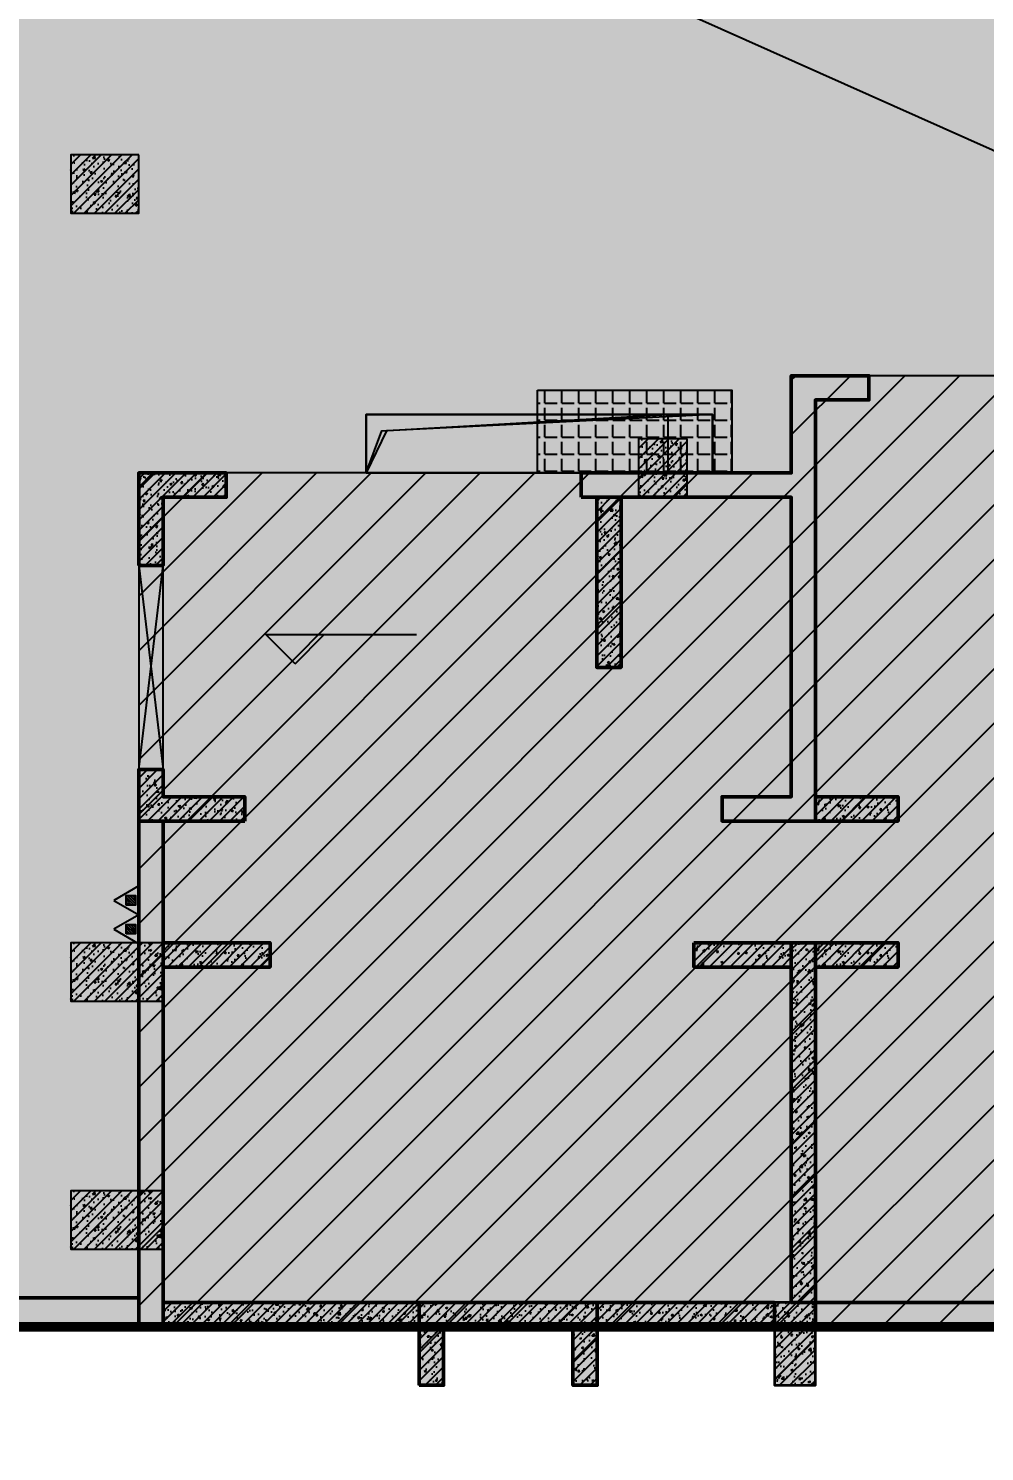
# Model space of a CAD drawing. Extents: x -1338203 to 1886333, y -530034 to 1031844.
# Drawn here: x 646681 to 656516, y 80364 to 94996 of the extents above; entities that cross this region are included whole.
import ezdxf
from ezdxf.enums import TextEntityAlignment as Align

# ---------------------------------------------------------------- set-up
doc = ezdxf.new("R2010")
doc.units = 0
doc.header["$LTSCALE"] = 1000
doc.header["$MEASUREMENT"] = 0
for name, color, linetype in [('A-001-平面参照B1$0$0G-NOTE', 4, 'Continuous'), ('A-001-车库楼板开洞B1$0$0A-O-HOLE', 52, 'Continuous'), ('A-14-平面B1$0$0A-A-SYMB-ELEV', 150, 'Continuous'), ('A-14-平面B1$0$0A-DETL-HATH', 8, 'Continuous'), ('A-14-平面B1$0$0A-O-HOLE', 52, 'Continuous'), ('S001地下一墙柱$0$S001地下一墙柱$0$0S-CC-LINE', 52, 'Continuous'), ('S001地下一墙柱$0$S001地下一墙柱$0$0S-CW-HATCH', 251, 'Continuous'), ('S001地下一墙柱$0$S001地下一墙柱$0$0S-CW-HATCH-UP', 251, 'Continuous'), ('S14柱墙B1_1$0$0S-CC-LINE', 52, 'Continuous'), ('S14柱墙B1_1$0$0S-CW-HATCH', 251, 'Continuous'), ('S14柱墙B1_1$0$0S-CW-HATCH-UP', 251, 'Continuous'), ('S14柱墙B1_1$0$0S-S-HOLE', 55, 'Continuous'), ('负一层消火栓$0$0P-EQUIP-FH', 7, 'Continuous')]:
    doc.layers.add(name, color=color, linetype=linetype)
doc.layers.add('A-14-平面B1$0$AAD-A-MODIFY_20230111', color=201, linetype='Continuous', plot=False)
doc.layers.add('p-h-walkable', color=7, linetype='Continuous', lineweight=70, true_color=0xf0f0f0)
doc.layers.add('S001地下一墙柱$0$S001地下一墙柱$0$0S-CW-LINE', color=7, linetype='Continuous', lineweight=50)
doc.layers.add('S14柱墙B1_1$0$0S-CW-LINE', color=7, linetype='Continuous', lineweight=50)
doc.styles.add('A-001-平面参照B1$0$AAD-HT', font='simhei.ttf', dxfattribs={"width": 0.6})
pattern_1 = [(45, (126415.59, -296186.8), (-53.033009, 53.033009), []), (50, (126415.59, -296186.8), (215.178055, -18.82564), [22.5, -247.5]), (355, (126415.59, -296186.8), (-41.6254, 225.65764), [18, -198]), (100.4514, (126433.52, -296188.37), (173.552815, 206.83186), [19.12206, -210.34263]), (46.1842, (126415.6, -296126.8), (320.17231, -49.6557), [33.75, -371.25]), (96.6356, (126442.27, -296130.94), (280.39881, 292.23536), [28.68309, -315.5139]), (351.1842, (126415.6, -296126.8), (280.39858, 292.23558), [27, -297]), (21, (126445.59, -296141.8), (179.072116, -120.785667), [22.5, -247.5]), (326, (126445.59, -296141.8), (72.9946, 217.54501), [18, -198]), (71.4514, (126460.51, -296151.87), (252.06679, 96.75915), [19.12206, -210.34263]), (37.5, (126415.59, -296186.8), (3.647957, 99.868156), [0, -195.6, 0, -201, 0, -198.75]), (7.5, (126415.59, -296186.8), (78.920861, 118.323514), [0, -114.6, 0, -191.1, 0, -75.75]), (327.5, (126348.69, -296186.8), (160.146731, -6.766462), [0, -75, 0, -234, 0, -310.5]), (317.5, (126318.69, -296186.8), (174.95585, 30.031495), [0, -97.5, 0, -155.4, 0, -220.5])]
pattern_2 = [(45, (-1692902.3, -184090.26), (-53.0330086, 53.0330086), []), (50, (-1692902.3, -184090.26), (215.178055, -18.82564), [22.5, -247.5]), (355, (-1692902.3, -184090.26), (-41.6254, 225.65764), [18, -198]), (100.4514, (-1692884.37, -184091.83), (173.552815, 206.831863), [19.122057, -210.342634]), (46.1842, (-1692902.3, -184030.26), (320.172315, -49.655704), [33.75, -371.25]), (96.6356, (-1692875.62, -184034.4), (280.39881, 292.23536), [28.683086, -315.5139]), (351.1842, (-1692902.3, -184030.26), (280.398584, 292.23558), [27, -297]), (21, (-1692872.3, -184045.26), (179.072116, -120.785667), [22.5, -247.5]), (326, (-1692872.3, -184045.26), (72.9946, 217.545014), [18, -198]), (71.4514, (-1692857.38, -184055.32), (252.066789, 96.759149), [19.122057, -210.342634]), (37.5, (-1692902.3, -184090.26), (3.6479566, 99.8681561), [0, -195.6, 0, -201, 0, -198.75]), (7.5, (-1692902.3, -184090.26), (78.920861, 118.3235136), [0, -114.6, 0, -191.1, 0, -75.75]), (327.5, (-1692969.2, -184090.26), (160.1467309, -6.7664615), [0, -75, 0, -234, 0, -310.5]), (317.5, (-1692999.2, -184090.26), (174.955851, 30.031495), [0, -97.5, 0, -155.4, 0, -220.5])]
pattern_3 = [(45, (664116.61, 86935.59), (-53.033, 53.033), []), (50, (664116.6, 86935.59), (215.178, -18.8256), [22.5, -247.5]), (355, (664116.6, 86935.59), (-41.6254, 225.6576), [18, -198]), (100.4514, (664134.54, 86934.02), (173.5528, 206.8319), [19.122, -210.3426]), (46.1842, (664116.6, 86995.59), (320.1723, -49.6557), [33.75, -371.25]), (96.6356, (664143.3, 86991.45), (280.399, 292.2354), [28.683, -315.514]), (351.1842, (664116.6, 86995.6), (280.3986, 292.2356), [27, -297]), (21, (664146.6, 86980.59), (179.0721, -120.7857), [22.5, -247.5]), (326, (664146.6, 86980.59), (72.9946, 217.545), [18, -198]), (71.4514, (664161.53, 86970.52), (252.0668, 96.7591), [19.122, -210.3426]), (37.5, (664116.61, 86935.59), (3.64796, 99.86816), [0, -195.6, 0, -201, 0, -198.75]), (7.5, (664116.61, 86935.59), (78.92086, 118.3235), [0, -114.6, 0, -191.1, 0, -75.75]), (327.5, (664049.71, 86935.59), (160.14673, -6.76646), [0, -75, 0, -234, 0, -310.5]), (317.5, (664019.7, 86935.59), (174.9559, 30.0315), [0, -97.5, 0, -155.4, 0, -220.5])]

# ---------------------------------------------------------------- blocks, each defined once
blk = doc.blocks.new('A-001-平面参照B1')
at = {"layer": 'A-001-平面参照B1$0$0G-NOTE', "style": 'A-001-平面参照B1$0$AAD-HT', "width": 0.8}
blk.add_text('14#', height=3000, rotation=0, dxfattribs=at).set_placement((-117034, -222851), align=Align.MIDDLE_LEFT)
blk = doc.blocks.new('负一层消火栓$0$$TwtSys$00000546')
h = blk.add_hatch()
h.set_pattern_fill('ANSI31', color=256, scale=200, style=0)
h.set_pattern_definition([(45, (-38543.802, -6670.83), (-17.67767, 17.67767), [])])
h.paths.add_polyline_path([(-65, 174), (65, 174), (65, 44), (-65, 44)])
for points in [[(0, 344), (-198, 0), (198, 0)], [(-65, 174), (65, 174), (65, 44), (-65, 44)]]:
    blk.add_lwpolyline(points, close=True)
blk = doc.blocks.new('负一层消火栓')
at = {"layer": '负一层消火栓$0$0P-EQUIP-FH', "xscale": 0.7500000000000011, "yscale": 0.7500000000000011, "zscale": 0.7500000000000011, "rotation": 90}
for p in [(-118549, -220858), (-118549, -221155)]:
    blk.add_blockref('负一层消火栓$0$$TwtSys$00000546', p, dxfattribs=at)
blk = doc.blocks.new('A-001-车库楼板开洞B1')
at = {"layer": 'A-001-车库楼板开洞B1$0$0A-O-HOLE'}
blk.add_lwpolyline([(-116209, -215863), (-113109, -215863), (-113109, -216463), (-116209, -216463)], close=True, dxfattribs=at)
blk.add_lwpolyline([(-116209, -216463), (-116050, -216032), (-113109, -215863)], dxfattribs=at)
blk = doc.blocks.new('A-14-平面B1')
at = {"layer": 'A-14-平面B1$0$0A-DETL-HATH'}
h = blk.add_hatch(dxfattribs=at)
h.set_pattern_fill('ANGLE', color=256, scale=50)
h.set_pattern_definition([(2e-15, (-696286.19, 613271.84), (0, 174.625), [127, -47.625]), (90, (-696286.19, 613271.84), (-174.625, 1e-14), [127, -47.625])])
h.paths.add_polyline_path([(-12200, 4340), (-10200, 4340), (-10200, 3490), (-12200, 3490)])
blk.add_lwpolyline([(-13960, 4090), (-10400, 4090), (-10400, 3490), (-13960, 3490)], close=True)
at = {"layer": 'A-14-平面B1$0$0A-A-SYMB-ELEV'}
for p, q in [((-14693, 1528), (-14993, 1828)), ((-14993, 1828), (-13444, 1828)), ((-14693, 1528), (-14393, 1828))]:
    blk.add_line(p, q, dxfattribs=at)
at = {"layer": 'A-14-平面B1$0$0A-DETL-HATH'}
blk.add_lwpolyline([(-12200, 4340), (-10200, 4340), (-10200, 3490), (-12200, 3490)], close=True, dxfattribs=at)
at = {"layer": 'A-14-平面B1$0$0A-O-HOLE'}
blk.add_lwpolyline([(-10400, 4090), (-13960, 4090), (-13960, 3490), (-10400, 3490)], close=True, dxfattribs=at)
at = {"layer": 'A-14-平面B1$0$0A-O-HOLE', "flags": 128}
blk.add_lwpolyline([(-10400, 4090), (-13752, 3924), (-13960, 3490)], dxfattribs=at)
at = {"layer": 'A-14-平面B1$0$AAD-A-MODIFY_20230111', "color": 4}
blk.add_line((-1884, 4294), (-20218, 12477), dxfattribs=at)

msp = doc.modelspace()

# ---------------------------------------------------------------- hatches: boundary and pattern name
at = {"ltscale": 0.002}
h = msp.add_hatch(dxfattribs=at)
h.set_pattern_fill('ANSI31', color=8, scale=250)
h.set_pattern_definition([(45, (321361.53, 273455.2), (-280.633, 280.633), [])])
h.paths.add_polyline_path([(712866.6, 90425.6), (710876.6, 90425.6), (710876.6, 91425.6), (706406.6, 91425.6), (706406.6, 91425.6), (698376.6, 91425.6), (698376.6, 94995.6), (695256.6, 94995.6), (695256.6, 91425.6), (687226.6, 91425.6), (687226.6, 90425.6), (684786.6, 90425.6), (684786.6, 91425.6), (682456.6, 91425.6), (682456.6, 90425.6), (678476.6, 90425.6), (678476.6, 91425.6), (676256.6, 91425.6), (676256.6, 90425.6), (673706.6, 90425.6), (673706.6, 91425.6), (665676.6, 91425.6), (665676.6, 94995.6), (662556.6, 94995.6), (662556.6, 91425.6), (654526.6, 91425.6), (654526.6, 90425.6), (653916.6, 90425.6), (649906.6, 90425.6), (647816.6, 90425.6), (647816.6, 81645.6), (650701.6, 81645.6), (650701.6, 81045.6), (650951.6, 81045.6), (650951.6, 81645.6), (652281.6, 81645.6), (652281.6, 81045.6), (652531.6, 81045.6), (652531.6, 81645.6), (654356.6, 81645.6), (654356.6, 81045.6), (654776.6, 81045.6), (654776.6, 81645.6), (673456.6, 81645.6), (673456.6, 81045.6), (673876.6, 81045.6), (673876.6, 81645.6), (675701.6, 81645.6), (675701.6, 81045.6), (675951.6, 81045.6), (675951.6, 81645.6), (677281.6, 81645.6), (677281.6, 81045.6), (677531.6, 81045.6), (677531.6, 81645.6), (683401.6, 81645.6), (683401.6, 81045.6), (683651.6, 81045.6), (683651.6, 81645.6), (684981.6, 81645.6), (684981.6, 81045.6), (685231.6, 81045.6), (685231.6, 81645.6), (687056.6, 81645.6), (687056.6, 81045.6), (687476.6, 81045.6), (687476.6, 81645.6), (706156.6, 81645.6), (706156.6, 81045.6), (706576.6, 81045.6), (706576.6, 81645.6), (708401.6, 81645.6), (708401.6, 81045.6), (708651.6, 81045.6), (708651.6, 81645.6), (709981.6, 81645.6), (709981.6, 81045.6), (710231.6, 81045.6), (710231.6, 81645.6), (717486.6, 81645.6), (717486.6, 83725.6), (717486.6, 85725.6), (717486.6, 92995.6), (712866.6, 92995.6)])
at = {"layer": 'p-h-walkable', "ltscale": 0.002}
h = msp.add_hatch(color=256, dxfattribs=at)
h.dxf.hatch_style = 1
h.paths.add_polyline_path([(633826.6, 244460.7), (640276.6, 244575.6), (640576.6, 234544.8), (645576.7, 234544.6), (645576.7, 209278.9), (732355.9, 209029), (732355.1, 235229.9), (738506.7, 235229.9), (738506.6, 268838.9), (732734.3, 268838.9), (732734.3, 272898.9), (711963.1, 272898.9), (711963.1, 278984.7), (717256.7, 278984.7), (717256.7, 284049), (733571.6, 284135.6), (733996.6, 290449.1), (739216.6, 290449.1), (739766.6, 284299.1), (754626.6, 284299.1), (755296.6, 290449.1), (760516.6, 290449.1), (760816.6, 283049.1), (760816.3, 275879.2), (775122.6, 275879.2), (776006.6, 274138.9), (776006.6, 259429.1), (778716.6, 259429.1), (778716.6, 238849.1), (783416.6, 238849.1), (783416.6, 237229.1), (782066.6, 237229.1), (782066.6, 234429.1), (779546.6, 234429.1), (779546.6, 237129.1), (773916.6, 237129.1), (773916.6, 243229.1), (764306.6, 243225.6), (764306.6, 236639.1), (760766.6, 236639.1), (760766.6, 234429.1), (758246.6, 234429.1), (758246.6, 238649.1), (762116.6, 238649.1), (762116.6, 243225.6), (748656.6, 243225.6), (748756.3, 207529.1), (800106.6, 207528.9), (800206.7, 201639.7), (812908.2, 202239.1), (812576.6, 180449.3), (744206, 180449.3), (744206, 173439), (728556.7, 173439), (728556.6, 122289.1), (746356.6, 122289.1), (750916.6, 132325.6), (842896.6, 132325.6), (843211.6, 121345.6), (839116.6, 121345.6), (839116.6, 93449.1), (864906.6, 93449.1), (864906.6, 79694), (875856.6, 74929.1), (875856.6, 65749.1), (834560.6, 65749.1), (839142.9, 28436.3), (869465.5, 32160.2), (871163.4, 18334), (873704.3, 18646.1), (877328.9, 5540.2), (761876.2, -8638.5), (761133.2, 2082.3), (764950.9, 5291.5), (763253.1, 19116.3), (799242.7, 23536.1), (793807.6, 65749.1), (750756.6, 65749.1), (751556.6, 81645.6), (636016.6, 81645.6), (636016.6, 96345.6), (629416.6, 96345.6), (629416.6, 118203.2), (622306.6, 118203.2), (622286.6, 139083.2), (644406.6, 137003.2), (644406.6, 129968.2), (656656.6, 129968.2), (656406.6, 138083.2), (712156.6, 138083.2), (711856.6, 184449.1), (581811.6, 184349.1), (581826.6, 197199.1), (585876.6, 197449.1), (585976.6, 209279), (629226.6, 209578.9), (628926.8, 236145.4), (633826.6, 236145.6)])
at = {"layer": 'S001地下一墙柱$0$S001地下一墙柱$0$0S-CW-HATCH', "ltscale": 0.002}
h = msp.add_hatch(color=256, dxfattribs=at)
h.dxf.hatch_style = 1
h.paths.add_polyline_path([(647816.6, 81645.6), (636016.6, 81645.6), (636016.6, 96345.6), (629416.6, 96345.6), (629416.6, 118203.2), (622306.6, 118203.2), (622306.6, 129303.2), (622606.6, 129303.2), (622606.6, 118503.2), (629716.6, 118503.2), (629716.6, 96645.6), (636316.6, 96645.6), (636316.6, 81945.6), (647816.6, 81945.6)])
at = {"layer": 'S001地下一墙柱$0$S001地下一墙柱$0$0S-CW-HATCH'}
h = msp.add_hatch(color=256, dxfattribs=at)
h.dxf.hatch_style = 1
h.paths.add_polyline_path([(647816.6, 93695.6), (647116.6, 93695.6), (647116.6, 93095.6), (647816.6, 93095.6)])
h = msp.add_hatch(color=256, dxfattribs=at)
h.dxf.hatch_style = 1
h.paths.add_polyline_path([(653456.6, 90775.6), (652956.6, 90775.6), (652956.6, 90175.6), (653456.6, 90175.6)])
h = msp.add_hatch(color=256, dxfattribs=at)
h.dxf.hatch_style = 1
h.paths.add_polyline_path([(648066.6, 85595.6), (647116.6, 85595.6), (647116.6, 84995.6), (648066.6, 84995.6)])
h = msp.add_hatch(color=256, dxfattribs=at)
h.dxf.hatch_style = 1
h.paths.add_polyline_path([(648066.6, 83045.6), (647116.6, 83045.6), (647116.6, 82445.6), (648066.6, 82445.6)])
at = {"layer": 'S001地下一墙柱$0$S001地下一墙柱$0$0S-CW-HATCH-UP', "ltscale": 0.002}
h = msp.add_hatch(dxfattribs=at)
h.set_pattern_fill('钢筋混凝土', color=256, scale=30)
h.set_pattern_definition([(45, (-8e-05, 0.0003), (-53.033009, 53.033009), []), (50, (-8e-05, 0.0003), (215.178055, -18.82564), [22.5, -247.5]), (355, (-8e-05, 0.0003), (-41.6254, 225.65764), [18, -198]), (100.4514, (17.93, -1.57), (173.552815, 206.83186), [19.12206, -210.34263]), (46.1842, (-8e-05, 60), (320.17231, -49.6557), [33.75, -371.25]), (96.6356, (26.68, 55.86), (280.39881, 292.23536), [28.68309, -315.5139]), (351.1842, (-8e-05, 60), (280.39858, 292.23558), [27, -297]), (21, (30, 45), (179.072116, -120.785667), [22.5, -247.5]), (326, (30, 45), (72.9946, 217.54501), [18, -198]), (71.4514, (44.92, 34.93), (252.06679, 96.75915), [19.12206, -210.34263]), (37.5, (-8e-05, 0.0003), (3.647957, 99.868156), [0, -195.6, 0, -201, 0, -198.75]), (7.5, (-8e-05, 0.0003), (78.920861, 118.323514), [0, -114.6, 0, -191.1, 0, -75.75]), (327.5, (-66.9, 0.0003), (160.146731, -6.766462), [0, -75, 0, -234, 0, -310.5]), (317.5, (-96.9, 0.0003), (174.95585, 30.031495), [0, -97.5, 0, -155.4, 0, -220.5])])
h.paths.add_polyline_path([(647816.6, 81645.6), (636016.6, 81645.6), (636016.6, 96345.6), (629416.6, 96345.6), (629416.6, 118203.2), (622306.6, 118203.2), (622306.6, 129303.2), (622606.6, 129303.2), (622606.6, 118503.2), (629716.6, 118503.2), (629716.6, 96645.6), (636316.6, 96645.6), (636316.6, 81945.6), (647816.6, 81945.6)])
at = {"layer": 'S001地下一墙柱$0$S001地下一墙柱$0$0S-CW-HATCH-UP'}
h = msp.add_hatch(dxfattribs=at)
h.set_pattern_fill('钢筋混凝土', color=256, scale=30)
h.set_pattern_definition([(45, (679927.33, 102647.31), (-53.03301, 53.03301), []), (50, (679927.33, 102647.31), (215.1781, -18.8256), [22.5, -247.5]), (355, (679927.33, 102647.31), (-41.6254, 225.6576), [18, -198]), (100.4514, (679945.26, 102645.74), (173.5528, 206.8319), [19.122, -210.3426]), (46.1842, (679927.33, 102707.3), (320.1723, -49.6557), [33.75, -371.25]), (96.6356, (679954, 102703.17), (280.3988, 292.2354), [28.683, -315.514]), (351.1842, (679927.33, 102707.3), (280.3986, 292.2356), [27, -297]), (21, (679957.33, 102692.31), (179.0721, -120.7857), [22.5, -247.5]), (326, (679957.33, 102692.31), (72.9946, 217.545), [18, -198]), (71.4514, (679972.26, 102682.25), (252.0668, 96.7591), [19.122, -210.3426]), (37.5, (679927.33, 102647.31), (3.64796, 99.86816), [0, -195.6, 0, -201, 0, -198.75]), (7.5, (679927.33, 102647.31), (78.92086, 118.3235), [0, -114.6, 0, -191.1, 0, -75.75]), (327.5, (679860.43, 102647.31), (160.14673, -6.76646), [0, -75, 0, -234, 0, -310.5]), (317.5, (679830.43, 102647.31), (174.95585, 30.0315), [0, -97.5, 0, -155.4, 0, -220.5])])
h.paths.add_polyline_path([(647816.6, 93695.6), (647116.6, 93695.6), (647116.6, 93095.6), (647816.6, 93095.6)])
h = msp.add_hatch(dxfattribs=at)
h.set_pattern_fill('钢筋混凝土', color=256, scale=30)
h.set_pattern_definition([(45, (685767.325, 99727.31), (-53.03301, 53.03301), []), (50, (685767.33, 99727.31), (215.1781, -18.8256), [22.5, -247.5]), (355, (685767.33, 99727.31), (-41.6254, 225.6576), [18, -198]), (100.4514, (685785.26, 99725.74), (173.5528, 206.8319), [19.122, -210.3426]), (46.1842, (685767.33, 99787.31), (320.1723, -49.6557), [33.75, -371.25]), (96.6356, (685794, 99783.18), (280.3988, 292.2354), [28.683, -315.514]), (351.1842, (685767.33, 99787.3), (280.3986, 292.2356), [27, -297]), (21, (685797.33, 99772.31), (179.0721, -120.7857), [22.5, -247.5]), (326, (685797.33, 99772.31), (72.9946, 217.545), [18, -198]), (71.4514, (685812.25, 99762.25), (252.0668, 96.7591), [19.122, -210.3426]), (37.5, (685767.325, 99727.31), (3.64796, 99.86816), [0, -195.6, 0, -201, 0, -198.75]), (7.5, (685767.33, 99727.31), (78.92086, 118.3235), [0, -114.6, 0, -191.1, 0, -75.75]), (327.5, (685700.425, 99727.31), (160.14673, -6.76646), [0, -75, 0, -234, 0, -310.5]), (317.5, (685670.43, 99727.31), (174.95585, 30.0315), [0, -97.5, 0, -155.4, 0, -220.5])])
h.paths.add_polyline_path([(653456.6, 90775.6), (652956.6, 90775.6), (652956.6, 90175.6), (653456.6, 90175.6)])
h = msp.add_hatch(dxfattribs=at)
h.set_pattern_fill('钢筋混凝土', color=256, scale=30)
h.set_pattern_definition([(45, (679927.33, 94547.31), (-53.03301, 53.03301), []), (50, (679927.33, 94547.31), (215.1781, -18.8256), [22.5, -247.5]), (355, (679927.33, 94547.31), (-41.6254, 225.6576), [18, -198]), (100.4514, (679945.26, 94545.74), (173.5528, 206.8319), [19.122, -210.3426]), (46.1842, (679927.33, 94607.3), (320.1723, -49.6557), [33.75, -371.25]), (96.6356, (679954, 94603.17), (280.3988, 292.2354), [28.683, -315.514]), (351.1842, (679927.33, 94607.3), (280.3986, 292.2356), [27, -297]), (21, (679957.33, 94592.31), (179.0721, -120.7857), [22.5, -247.5]), (326, (679957.33, 94592.31), (72.9946, 217.545), [18, -198]), (71.4514, (679972.26, 94582.25), (252.0668, 96.7591), [19.122, -210.3426]), (37.5, (679927.33, 94547.31), (3.64796, 99.86816), [0, -195.6, 0, -201, 0, -198.75]), (7.5, (679927.33, 94547.31), (78.92086, 118.3235), [0, -114.6, 0, -191.1, 0, -75.75]), (327.5, (679860.43, 94547.31), (160.14673, -6.76646), [0, -75, 0, -234, 0, -310.5]), (317.5, (679830.43, 94547.31), (174.95585, 30.0315), [0, -97.5, 0, -155.4, 0, -220.5])])
h.paths.add_polyline_path([(648066.6, 85595.6), (647116.6, 85595.6), (647116.6, 84995.6), (648066.6, 84995.6)])
h = msp.add_hatch(dxfattribs=at)
h.set_pattern_fill('钢筋混凝土', color=256, scale=30)
h.set_pattern_definition([(45, (679927.33, 91997.32), (-53.03301, 53.03301), []), (50, (679927.33, 91997.32), (215.1781, -18.8256), [22.5, -247.5]), (355, (679927.33, 91997.32), (-41.6254, 225.6576), [18, -198]), (100.4514, (679945.26, 91995.75), (173.5528, 206.8319), [19.122, -210.3426]), (46.1842, (679927.33, 92057.32), (320.1723, -49.6557), [33.75, -371.25]), (96.6356, (679954, 92053.18), (280.3988, 292.2354), [28.683, -315.514]), (351.1842, (679927.33, 92057.32), (280.3986, 292.2356), [27, -297]), (21, (679957.33, 92042.32), (179.0721, -120.7857), [22.5, -247.5]), (326, (679957.33, 92042.32), (72.9946, 217.545), [18, -198]), (71.4514, (679972.26, 92032.25), (252.0668, 96.7591), [19.122, -210.3426]), (37.5, (679927.33, 91997.32), (3.64796, 99.86816), [0, -195.6, 0, -201, 0, -198.75]), (7.5, (679927.33, 91997.32), (78.92086, 118.3235), [0, -114.6, 0, -191.1, 0, -75.75]), (327.5, (679860.43, 91997.32), (160.14673, -6.76646), [0, -75, 0, -234, 0, -310.5]), (317.5, (679830.43, 91997.32), (174.95585, 30.0315), [0, -97.5, 0, -155.4, 0, -220.5])])
h.paths.add_polyline_path([(648066.6, 83045.6), (647116.6, 83045.6), (647116.6, 82445.6), (648066.6, 82445.6)])
at = {"layer": 'S14柱墙B1_1$0$0S-CW-HATCH'}
h = msp.add_hatch(color=256, dxfattribs=at)
h.dxf.hatch_style = 1
h.paths.add_polyline_path([(652366.6, 90175.6), (654526.6, 90175.6), (654526.6, 87095.6), (653816.6, 87095.6), (653816.6, 86845.6), (654776.6, 86845.6), (654776.6, 90335.6), (654776.6, 91175.6), (655326.6, 91175.6), (655326.6, 91425.6), (654526.6, 91425.6), (654526.6, 90425.6), (652366.6, 90425.6)])
h = msp.add_hatch(color=256, dxfattribs=at)
h.dxf.hatch_style = 1
h.paths.add_polyline_path([(647816.6, 89475.6), (647816.6, 90425.6), (648716.6, 90425.6), (648716.6, 90175.6), (648066.6, 90175.6), (648066.6, 89475.6)])
h = msp.add_hatch(color=256, dxfattribs=at)
h.dxf.hatch_style = 1
h.paths.add_polyline_path([(652526.6, 90175.6), (652776.6, 90175.6), (652776.6, 88425.6), (652526.6, 88425.6)])
h = msp.add_hatch(color=256, dxfattribs=at)
h.dxf.hatch_style = 1
h.paths.add_polyline_path([(648906.6, 86845.6), (648906.6, 87095.6), (648066.6, 87095.6), (648066.6, 87375.6), (647816.6, 87375.6), (647816.6, 86845.6)])
h = msp.add_hatch(color=256, dxfattribs=at)
h.dxf.hatch_style = 1
h.paths.add_polyline_path([(654776.6, 87095.6), (655626.6, 87095.6), (655626.6, 86845.6), (654776.6, 86845.6)])
h = msp.add_hatch(color=256, dxfattribs=at)
h.dxf.hatch_style = 1
h.paths.add_polyline_path([(648066.6, 81645.6), (648066.6, 86845.6), (647816.6, 86845.6), (647816.6, 81645.6)])
h = msp.add_hatch(color=256, dxfattribs=at)
h.dxf.hatch_style = 1
h.paths.add_polyline_path([(648066.6, 85595.6), (649166.6, 85595.6), (649166.6, 85345.6), (648066.6, 85345.6)])
h = msp.add_hatch(color=256, dxfattribs=at)
h.dxf.hatch_style = 1
h.paths.add_polyline_path([(653526.6, 85595.6), (654526.6, 85595.6), (654526.6, 85345.6), (653526.6, 85345.6)])
h = msp.add_hatch(color=256, dxfattribs=at)
h.dxf.hatch_style = 1
h.paths.add_polyline_path([(654776.6, 81895.6), (654776.6, 85595.6), (654526.6, 85595.6), (654526.6, 81895.6)])
h = msp.add_hatch(color=256, dxfattribs=at)
h.dxf.hatch_style = 1
h.paths.add_polyline_path([(654776.6, 85595.6), (655626.6, 85595.6), (655626.6, 85345.6), (654776.6, 85345.6)])
h = msp.add_hatch(color=256, dxfattribs=at)
h.dxf.hatch_style = 1
h.paths.add_polyline_path([(650701.6, 81895.6), (648066.6, 81895.6), (648066.6, 81645.6), (650701.6, 81645.6)])
h = msp.add_hatch(color=256, dxfattribs=at)
h.dxf.hatch_style = 1
h.paths.add_polyline_path([(650701.6, 81045.6), (650951.6, 81045.6), (650951.6, 81645.6), (651616.6, 81645.6), (652281.6, 81645.6), (652281.6, 81045.6), (652531.6, 81045.6), (652531.6, 81895.6), (651616.6, 81895.6), (650701.6, 81895.6)])
h = msp.add_hatch(color=256, dxfattribs=at)
h.dxf.hatch_style = 1
h.paths.add_polyline_path([(652531.6, 81895.6), (654356.6, 81895.6), (654356.6, 81645.6), (652531.6, 81645.6)])
h = msp.add_hatch(color=256, dxfattribs=at)
h.dxf.hatch_style = 1
h.paths.add_polyline_path([(654776.6, 81895.6), (654356.6, 81895.6), (654356.6, 81045.6), (654776.6, 81045.6)])
h = msp.add_hatch(color=256, dxfattribs=at)
h.dxf.hatch_style = 1
h.paths.add_polyline_path([(654776.6, 81895.6), (660276.6, 81895.6), (660276.6, 81645.6), (654776.6, 81645.6)])
at = {"layer": 'S14柱墙B1_1$0$0S-CW-HATCH-UP'}
h = msp.add_hatch(dxfattribs=at)
h.set_pattern_fill('钢筋混凝土', color=256, scale=30)
h.set_pattern_definition([(45, (77281.45, -408586.135), (-53.0330086, 53.0330086), []), (50, (77281.45, -408586.13), (215.178055, -18.82564), [22.5, -247.5]), (355, (77281.45, -408586.13), (-41.6254, 225.65764), [18, -198]), (100.4514, (77299.38, -408587.7), (173.552815, 206.83186), [19.12206, -210.342634]), (46.1842, (77281.45, -408526.13), (320.17231, -49.6557), [33.75, -371.25]), (96.6356, (77308.13, -408530.27), (280.39881, 292.23536), [28.68309, -315.5139]), (351.1842, (77281.45, -408526.13), (280.39858, 292.23558), [27, -297]), (21, (77311.45, -408541.13), (179.072116, -120.785667), [22.5, -247.5]), (326, (77311.45, -408541.13), (72.9946, 217.545014), [18, -198]), (71.4514, (77326.37, -408551.2), (252.06679, 96.75915), [19.12206, -210.342634]), (37.5, (77281.45, -408586.135), (3.6479566, 99.868156), [0, -195.6, 0, -201, 0, -198.75]), (7.5, (77281.45, -408586.13), (78.920861, 118.323514), [0, -114.6, 0, -191.1, 0, -75.75]), (327.5, (77214.55, -408586.135), (160.146731, -6.7664615), [0, -75, 0, -234, 0, -310.5]), (317.5, (77184.55, -408586.13), (174.95585, 30.031495), [0, -97.5, 0, -155.4, 0, -220.5])])
h.paths.add_polyline_path([(652366.6, 90175.6), (654526.6, 90175.6), (654526.6, 87095.6), (653816.6, 87095.6), (653816.6, 86845.6), (654776.6, 86845.6), (654776.6, 90335.6), (654776.6, 91175.6), (655326.6, 91175.6), (655326.6, 91425.6), (654526.6, 91425.6), (654526.6, 90425.6), (652366.6, 90425.6)])
h = msp.add_hatch(dxfattribs=at)
h.set_pattern_fill('钢筋混凝土', color=256, scale=30)
h.set_pattern_definition(pattern_3)
h.paths.add_polyline_path([(647816.6, 89475.6), (647816.6, 90425.6), (648716.6, 90425.6), (648716.6, 90175.6), (648066.6, 90175.6), (648066.6, 89475.6)])
h = msp.add_hatch(dxfattribs=at)
h.set_pattern_fill('钢筋混凝土', color=256, scale=30)
h.set_pattern_definition([(45, (-1692742.3, -69328.24), (-53.0330086, 53.0330086), []), (50, (-1692742.3, -69328.24), (215.178055, -18.82564), [22.5, -247.5]), (355, (-1692742.3, -69328.24), (-41.6254, 225.65764), [18, -198]), (100.4514, (-1692724.37, -69329.8), (173.552815, 206.831863), [19.122057, -210.342634]), (46.1842, (-1692742.3, -69268.24), (320.172315, -49.655704), [33.75, -371.25]), (96.6356, (-1692715.62, -69272.38), (280.39881, 292.23536), [28.683086, -315.5139]), (351.1842, (-1692742.3, -69268.24), (280.398584, 292.23558), [27, -297]), (21, (-1692712.3, -69283.24), (179.072116, -120.785667), [22.5, -247.5]), (326, (-1692712.3, -69283.24), (72.9946, 217.545014), [18, -198]), (71.4514, (-1692697.38, -69293.3), (252.066789, 96.759149), [19.122057, -210.342634]), (37.5, (-1692742.3, -69328.24), (3.6479566, 99.8681561), [0, -195.6, 0, -201, 0, -198.75]), (7.5, (-1692742.3, -69328.24), (78.920861, 118.3235136), [0, -114.6, 0, -191.1, 0, -75.75]), (327.5, (-1692809.2, -69328.24), (160.1467309, -6.7664615), [0, -75, 0, -234, 0, -310.5]), (317.5, (-1692839.2, -69328.24), (174.955851, 30.031495), [0, -97.5, 0, -155.4, 0, -220.5])])
h.paths.add_polyline_path([(652526.6, 90175.6), (652776.6, 90175.6), (652776.6, 88425.6), (652526.6, 88425.6)])
h = msp.add_hatch(dxfattribs=at)
h.set_pattern_fill('钢筋混凝土', color=256, scale=30)
h.set_pattern_definition(pattern_3)
h.paths.add_polyline_path([(648906.6, 86845.6), (648906.6, 87095.6), (648066.6, 87095.6), (648066.6, 87375.6), (647816.6, 87375.6), (647816.6, 86845.6)])
h = msp.add_hatch(dxfattribs=at)
h.set_pattern_fill('钢筋混凝土', color=256, scale=30)
h.set_pattern_definition([(45, (-1690757.3, -178890.26), (-53.0330086, 53.0330086), []), (50, (-1690757.3, -178890.26), (215.178055, -18.82564), [22.5, -247.5]), (355, (-1690757.3, -178890.26), (-41.6254, 225.65764), [18, -198]), (100.4514, (-1690739.37, -178891.83), (173.552815, 206.831863), [19.122057, -210.342634]), (46.1842, (-1690757.3, -178830.26), (320.172315, -49.655704), [33.75, -371.25]), (96.6356, (-1690730.62, -178834.4), (280.39881, 292.23536), [28.683086, -315.5139]), (351.1842, (-1690757.3, -178830.26), (280.398584, 292.23558), [27, -297]), (21, (-1690727.3, -178845.26), (179.072116, -120.785667), [22.5, -247.5]), (326, (-1690727.3, -178845.26), (72.9946, 217.545014), [18, -198]), (71.4514, (-1690712.38, -178855.32), (252.066789, 96.759149), [19.122057, -210.342634]), (37.5, (-1690757.3, -178890.26), (3.6479566, 99.8681561), [0, -195.6, 0, -201, 0, -198.75]), (7.5, (-1690757.3, -178890.26), (78.920861, 118.3235136), [0, -114.6, 0, -191.1, 0, -75.75]), (327.5, (-1690824.2, -178890.26), (160.1467309, -6.7664615), [0, -75, 0, -234, 0, -310.5]), (317.5, (-1690854.2, -178890.26), (174.955851, 30.031495), [0, -97.5, 0, -155.4, 0, -220.5])])
h.paths.add_polyline_path([(654776.6, 87095.6), (655626.6, 87095.6), (655626.6, 86845.6), (654776.6, 86845.6)])
h = msp.add_hatch(dxfattribs=at)
h.set_pattern_fill('钢筋混凝土', color=256, scale=30)
h.set_pattern_definition(pattern_1)
h.paths.add_polyline_path([(648066.6, 81645.6), (648066.6, 86845.6), (647816.6, 86845.6), (647816.6, 81645.6)])
h = msp.add_hatch(dxfattribs=at)
h.set_pattern_fill('钢筋混凝土', color=256, scale=30)
h.set_pattern_definition([(45, (-1697367.3, -180390.26), (-53.0330086, 53.0330086), []), (50, (-1697367.3, -180390.26), (215.178055, -18.82564), [22.5, -247.5]), (355, (-1697367.3, -180390.26), (-41.6254, 225.65764), [18, -198]), (100.4514, (-1697349.37, -180391.83), (173.552815, 206.831863), [19.122057, -210.342634]), (46.1842, (-1697367.3, -180330.26), (320.172315, -49.655704), [33.75, -371.25]), (96.6356, (-1697340.62, -180334.4), (280.39881, 292.23536), [28.683086, -315.5139]), (351.1842, (-1697367.3, -180330.26), (280.398584, 292.23558), [27, -297]), (21, (-1697337.3, -180345.26), (179.072116, -120.785667), [22.5, -247.5]), (326, (-1697337.3, -180345.26), (72.9946, 217.545014), [18, -198]), (71.4514, (-1697322.38, -180355.32), (252.066789, 96.759149), [19.122057, -210.342634]), (37.5, (-1697367.3, -180390.26), (3.6479566, 99.8681561), [0, -195.6, 0, -201, 0, -198.75]), (7.5, (-1697367.3, -180390.26), (78.920861, 118.3235136), [0, -114.6, 0, -191.1, 0, -75.75]), (327.5, (-1697434.2, -180390.26), (160.1467309, -6.7664615), [0, -75, 0, -234, 0, -310.5]), (317.5, (-1697464.2, -180390.26), (174.955851, 30.031495), [0, -97.5, 0, -155.4, 0, -220.5])])
h.paths.add_polyline_path([(648066.6, 85595.6), (649166.6, 85595.6), (649166.6, 85345.6), (648066.6, 85345.6)])
h = msp.add_hatch(dxfattribs=at)
h.set_pattern_fill('钢筋混凝土', color=256, scale=30)
h.set_pattern_definition([(45, (-1692007.3, -180390.26), (-53.0330086, 53.0330086), []), (50, (-1692007.3, -180390.26), (215.178055, -18.82564), [22.5, -247.5]), (355, (-1692007.3, -180390.26), (-41.6254, 225.65764), [18, -198]), (100.4514, (-1691989.37, -180391.83), (173.552815, 206.831863), [19.122057, -210.342634]), (46.1842, (-1692007.3, -180330.26), (320.172315, -49.655704), [33.75, -371.25]), (96.6356, (-1691980.62, -180334.4), (280.39881, 292.23536), [28.683086, -315.5139]), (351.1842, (-1692007.3, -180330.26), (280.398584, 292.23558), [27, -297]), (21, (-1691977.3, -180345.26), (179.072116, -120.785667), [22.5, -247.5]), (326, (-1691977.3, -180345.26), (72.9946, 217.545014), [18, -198]), (71.4514, (-1691962.38, -180355.32), (252.066789, 96.759149), [19.122057, -210.342634]), (37.5, (-1692007.3, -180390.26), (3.6479566, 99.8681561), [0, -195.6, 0, -201, 0, -198.75]), (7.5, (-1692007.3, -180390.26), (78.920861, 118.3235136), [0, -114.6, 0, -191.1, 0, -75.75]), (327.5, (-1692074.2, -180390.26), (160.1467309, -6.7664615), [0, -75, 0, -234, 0, -310.5]), (317.5, (-1692104.2, -180390.26), (174.955851, 30.031495), [0, -97.5, 0, -155.4, 0, -220.5])])
h.paths.add_polyline_path([(653526.6, 85595.6), (654526.6, 85595.6), (654526.6, 85345.6), (653526.6, 85345.6)])
h = msp.add_hatch(dxfattribs=at)
h.set_pattern_fill('钢筋混凝土', color=256, scale=30)
h.set_pattern_definition([(45, (100775.59, -296186.8), (-53.033009, 53.033009), []), (50, (100775.59, -296186.8), (215.178055, -18.82564), [22.5, -247.5]), (355, (100775.59, -296186.8), (-41.6254, 225.65764), [18, -198]), (100.4514, (100793.52, -296188.37), (173.552815, 206.83186), [19.12206, -210.342634]), (46.1842, (100775.6, -296126.8), (320.17231, -49.6557), [33.75, -371.25]), (96.6356, (100802.27, -296130.94), (280.39881, 292.23536), [28.68309, -315.5139]), (351.1842, (100775.6, -296126.8), (280.39858, 292.23558), [27, -297]), (21, (100805.59, -296141.8), (179.072116, -120.785667), [22.5, -247.5]), (326, (100805.59, -296141.8), (72.9946, 217.54501), [18, -198]), (71.4514, (100820.51, -296151.87), (252.06679, 96.75915), [19.12206, -210.342634]), (37.5, (100775.59, -296186.8), (3.647957, 99.868156), [0, -195.6, 0, -201, 0, -198.75]), (7.5, (100775.59, -296186.8), (78.920861, 118.323514), [0, -114.6, 0, -191.1, 0, -75.75]), (327.5, (100708.69, -296186.8), (160.146731, -6.7664615), [0, -75, 0, -234, 0, -310.5]), (317.5, (100678.69, -296186.8), (174.95585, 30.031495), [0, -97.5, 0, -155.4, 0, -220.5])])
h.paths.add_polyline_path([(654776.6, 81895.6), (654776.6, 85595.6), (654526.6, 85595.6), (654526.6, 81895.6)])
h = msp.add_hatch(dxfattribs=at)
h.set_pattern_fill('钢筋混凝土', color=256, scale=30)
h.set_pattern_definition([(45, (-1690757.3, -180390.26), (-53.0330086, 53.0330086), []), (50, (-1690757.3, -180390.26), (215.178055, -18.82564), [22.5, -247.5]), (355, (-1690757.3, -180390.26), (-41.6254, 225.65764), [18, -198]), (100.4514, (-1690739.37, -180391.83), (173.552815, 206.831863), [19.122057, -210.342634]), (46.1842, (-1690757.3, -180330.26), (320.172315, -49.655704), [33.75, -371.25]), (96.6356, (-1690730.62, -180334.4), (280.39881, 292.23536), [28.683086, -315.5139]), (351.1842, (-1690757.3, -180330.26), (280.398584, 292.23558), [27, -297]), (21, (-1690727.3, -180345.26), (179.072116, -120.785667), [22.5, -247.5]), (326, (-1690727.3, -180345.26), (72.9946, 217.545014), [18, -198]), (71.4514, (-1690712.38, -180355.32), (252.066789, 96.759149), [19.122057, -210.342634]), (37.5, (-1690757.3, -180390.26), (3.6479566, 99.8681561), [0, -195.6, 0, -201, 0, -198.75]), (7.5, (-1690757.3, -180390.26), (78.920861, 118.3235136), [0, -114.6, 0, -191.1, 0, -75.75]), (327.5, (-1690824.2, -180390.26), (160.1467309, -6.7664615), [0, -75, 0, -234, 0, -310.5]), (317.5, (-1690854.2, -180390.26), (174.955851, 30.031495), [0, -97.5, 0, -155.4, 0, -220.5])])
h.paths.add_polyline_path([(654776.6, 85595.6), (655626.6, 85595.6), (655626.6, 85345.6), (654776.6, 85345.6)])
h = msp.add_hatch(dxfattribs=at)
h.set_pattern_fill('钢筋混凝土', color=256, scale=30)
h.set_pattern_definition(pattern_2)
h.paths.add_polyline_path([(650701.6, 81895.6), (648066.6, 81895.6), (648066.6, 81645.6), (650701.6, 81645.6)])
h = msp.add_hatch(dxfattribs=at)
h.set_pattern_fill('钢筋混凝土', color=256, scale=30)
h.set_pattern_definition(pattern_1)
h.paths.add_polyline_path([(650701.6, 81045.6), (650951.6, 81045.6), (650951.6, 81645.6), (651616.6, 81645.6), (652281.6, 81645.6), (652281.6, 81045.6), (652531.6, 81045.6), (652531.6, 81895.6), (651616.6, 81895.6), (650701.6, 81895.6)])
h = msp.add_hatch(dxfattribs=at)
h.set_pattern_fill('钢筋混凝土', color=256, scale=30)
h.set_pattern_definition(pattern_2)
h.paths.add_polyline_path([(652531.6, 81895.6), (654356.6, 81895.6), (654356.6, 81645.6), (652531.6, 81645.6)])
h = msp.add_hatch(dxfattribs=at)
h.set_pattern_fill('钢筋混凝土', color=256, scale=30)
h.set_pattern_definition([(45, (664116.61, 86935.59), (-53.033, 53.033), []), (50, (664116.6, 86935.59), (215.178, -18.8256), [22.5, -247.5]), (355, (664116.6, 86935.59), (-41.6254, 225.6576), [18, -198]), (100.4514, (664134.54, 86934.02), (173.553, 206.832), [19.122, -210.3426]), (46.1842, (664116.6, 86995.59), (320.1723, -49.656), [33.75, -371.25]), (96.6356, (664143.3, 86991.45), (280.399, 292.235), [28.683, -315.514]), (351.1842, (664116.6, 86995.6), (280.399, 292.236), [27, -297]), (21, (664146.6, 86980.59), (179.072, -120.7857), [22.5, -247.5]), (326, (664146.6, 86980.59), (72.9946, 217.545), [18, -198]), (71.4514, (664161.53, 86970.52), (252.0668, 96.759), [19.122, -210.3426]), (37.5, (664116.61, 86935.59), (3.64796, 99.86816), [0, -195.6, 0, -201, 0, -198.75]), (7.5, (664116.61, 86935.59), (78.9209, 118.3235), [0, -114.6, 0, -191.1, 0, -75.75]), (327.5, (664049.71, 86935.59), (160.14673, -6.76646), [0, -75, 0, -234, 0, -310.5]), (317.5, (664019.7, 86935.59), (174.9559, 30.0315), [0, -97.5, 0, -155.4, 0, -220.5])])
h.paths.add_polyline_path([(654776.6, 81895.6), (654356.6, 81895.6), (654356.6, 81045.6), (654776.6, 81045.6)])
h = msp.add_hatch(dxfattribs=at)
h.set_pattern_fill('钢筋混凝土', color=256, scale=30)
h.set_pattern_definition(pattern_2)
h.paths.add_polyline_path([(654776.6, 81895.6), (660276.6, 81895.6), (660276.6, 81645.6), (654776.6, 81645.6)])

# ---------------------------------------------------------------- linework, layer by layer
at = {"color": 3, "flags": 128}
msp.add_lwpolyline([(662556.6, 91425.6), (654526.6, 91425.6), (654526.6, 90425.6), (653916.6, 90425.6), (653916.6, 90425.6), (649906.6, 90425.6), (649906.6, 90425.6), (647816.6, 90425.6), (647816.6, 81645.6), (650701.6, 81645.6), (650701.6, 81045.6), (650951.6, 81045.6), (650951.6, 81645.6), (652281.6, 81645.6), (652281.6, 81045.6), (652531.6, 81045.6), (652531.6, 81645.6), (654356.6, 81645.6), (654356.6, 81045.6), (654776.6, 81045.6), (654776.6, 81645.6), (673456.6, 81645.6)], dxfattribs=at)
at = {"layer": 'p-h-walkable', "ltscale": 0.002, "const_width": 100}
msp.add_lwpolyline([(877328.9, 5540.2), (761876.2, -8638.5), (761133.2, 2082.3), (764950.9, 5291.5), (763253.1, 19116.3), (799242.7, 23536.1), (793807.6, 65749.1), (750756.6, 65749.1), (751556.6, 81645.6), (636016.6, 81645.6), (636016.6, 96345.6), (629416.6, 96345.6), (629416.6, 118203.2), (622306.6, 118203.2), (622286.6, 139083.2), (644406.6, 137003.2), (644406.6, 129968.2), (656656.6, 129968.2), (656406.6, 138083.2), (712156.6, 138083.2), (711856.6, 184449.1)], dxfattribs=at)
at = {"layer": 'S001地下一墙柱$0$S001地下一墙柱$0$0S-CC-LINE'}
for points in [[(647816.6, 93695.6), (647116.6, 93695.6), (647116.6, 93095.6), (647816.6, 93095.6)], [(653456.6, 90775.6), (652956.6, 90775.6), (652956.6, 90175.6), (653456.6, 90175.6)], [(648066.6, 85595.6), (647116.6, 85595.6), (647116.6, 84995.6), (648066.6, 84995.6)], [(648066.6, 83045.6), (647116.6, 83045.6), (647116.6, 82445.6), (648066.6, 82445.6)]]:
    msp.add_lwpolyline(points, close=True, dxfattribs=at)
at = {"layer": 'S001地下一墙柱$0$S001地下一墙柱$0$0S-CW-LINE', "ltscale": 0.002}
msp.add_lwpolyline([(647816.6, 81645.6), (636016.6, 81645.6), (636016.6, 96345.6), (629416.6, 96345.6), (629416.6, 118203.2), (622306.6, 118203.2), (622306.6, 129303.2), (622606.6, 129303.2), (622606.6, 118503.2), (629716.6, 118503.2), (629716.6, 96645.6), (636316.6, 96645.6), (636316.6, 81945.6), (647816.6, 81945.6)], close=True, dxfattribs=at)
at = {"layer": 'S14柱墙B1_1$0$0S-CC-LINE', "lineweight": 35}
msp.add_lwpolyline([(654776.6, 81895.6), (654356.6, 81895.6), (654356.6, 81045.6), (654776.6, 81045.6)], close=True, dxfattribs=at)
at = {"layer": 'S14柱墙B1_1$0$0S-CW-LINE'}
for points in [[(652366.6, 90175.6), (654526.6, 90175.6), (654526.6, 87095.6), (653816.6, 87095.6), (653816.6, 86845.6), (654776.6, 86845.6), (654776.6, 90335.6), (654776.6, 91175.6), (655326.6, 91175.6), (655326.6, 91425.6), (654526.6, 91425.6), (654526.6, 90425.6), (652366.6, 90425.6)], [(652526.6, 90175.6), (652776.6, 90175.6), (652776.6, 88425.6), (652526.6, 88425.6)], [(654776.6, 87095.6), (655626.6, 87095.6), (655626.6, 86845.6), (654776.6, 86845.6)], [(648066.6, 81645.6), (648066.6, 86845.6), (647816.6, 86845.6), (647816.6, 81645.6)], [(648066.6, 85595.6), (649166.6, 85595.6), (649166.6, 85345.6), (648066.6, 85345.6)], [(653526.6, 85595.6), (654526.6, 85595.6), (654526.6, 85345.6), (653526.6, 85345.6)], [(654776.6, 81895.6), (654776.6, 85595.6), (654526.6, 85595.6), (654526.6, 81895.6)], [(654776.6, 85595.6), (655626.6, 85595.6), (655626.6, 85345.6), (654776.6, 85345.6)], [(650701.6, 81895.6), (648066.6, 81895.6), (648066.6, 81645.6), (650701.6, 81645.6)], [(650701.6, 81045.6), (650951.6, 81045.6), (650951.6, 81645.6), (651616.6, 81645.6), (652281.6, 81645.6), (652281.6, 81045.6), (652531.6, 81045.6), (652531.6, 81895.6), (651616.6, 81895.6), (650701.6, 81895.6)], [(652531.6, 81895.6), (654356.6, 81895.6), (654356.6, 81645.6), (652531.6, 81645.6)], [(654776.6, 81895.6), (660276.6, 81895.6), (660276.6, 81645.6), (654776.6, 81645.6)]]:
    msp.add_lwpolyline(points, close=True, dxfattribs=at)
at = {"layer": 'S14柱墙B1_1$0$0S-CW-LINE', "flags": 128}
for points in [[(647816.6, 89475.6), (647816.6, 90425.6), (648716.6, 90425.6), (648716.6, 90175.6), (648066.6, 90175.6), (648066.6, 89475.6), (647816.6, 89475.6)], [(648906.6, 86845.6), (648906.6, 87095.6), (648066.6, 87095.6), (648066.6, 87375.6), (647816.6, 87375.6), (647816.6, 86845.6), (648906.6, 86845.6)]]:
    msp.add_lwpolyline(points, dxfattribs=at)
at = {"layer": 'S14柱墙B1_1$0$0S-S-HOLE'}
msp.add_lwpolyline([(647816.6, 87375.6), (648066.6, 87375.6), (648066.6, 89475.6), (647816.6, 89475.6)], close=True, dxfattribs=at)
at = {"layer": 'S14柱墙B1_1$0$0S-S-HOLE', "flags": 128}
for points in [[(647816.6, 87375.6), (648066.6, 89475.6)], [(647816.6, 89475.6), (648066.6, 87375.6)]]:
    msp.add_lwpolyline(points, dxfattribs=at)

# ---------------------------------------------------------------- block references
msp.add_blockref('A-001-平面参照B1', (766365.4, 306889.1))
at = {"ltscale": 0.002}
for name, p in [('负一层消火栓', (766365.4, 306889.1)), ('A-001-车库楼板开洞B1', (766365.4, 306889.1)), ('A-14-平面B1', (664116.6, 86935.6))]:
    msp.add_blockref(name, p, dxfattribs=at)

doc.saveas('drawing.dxf')
